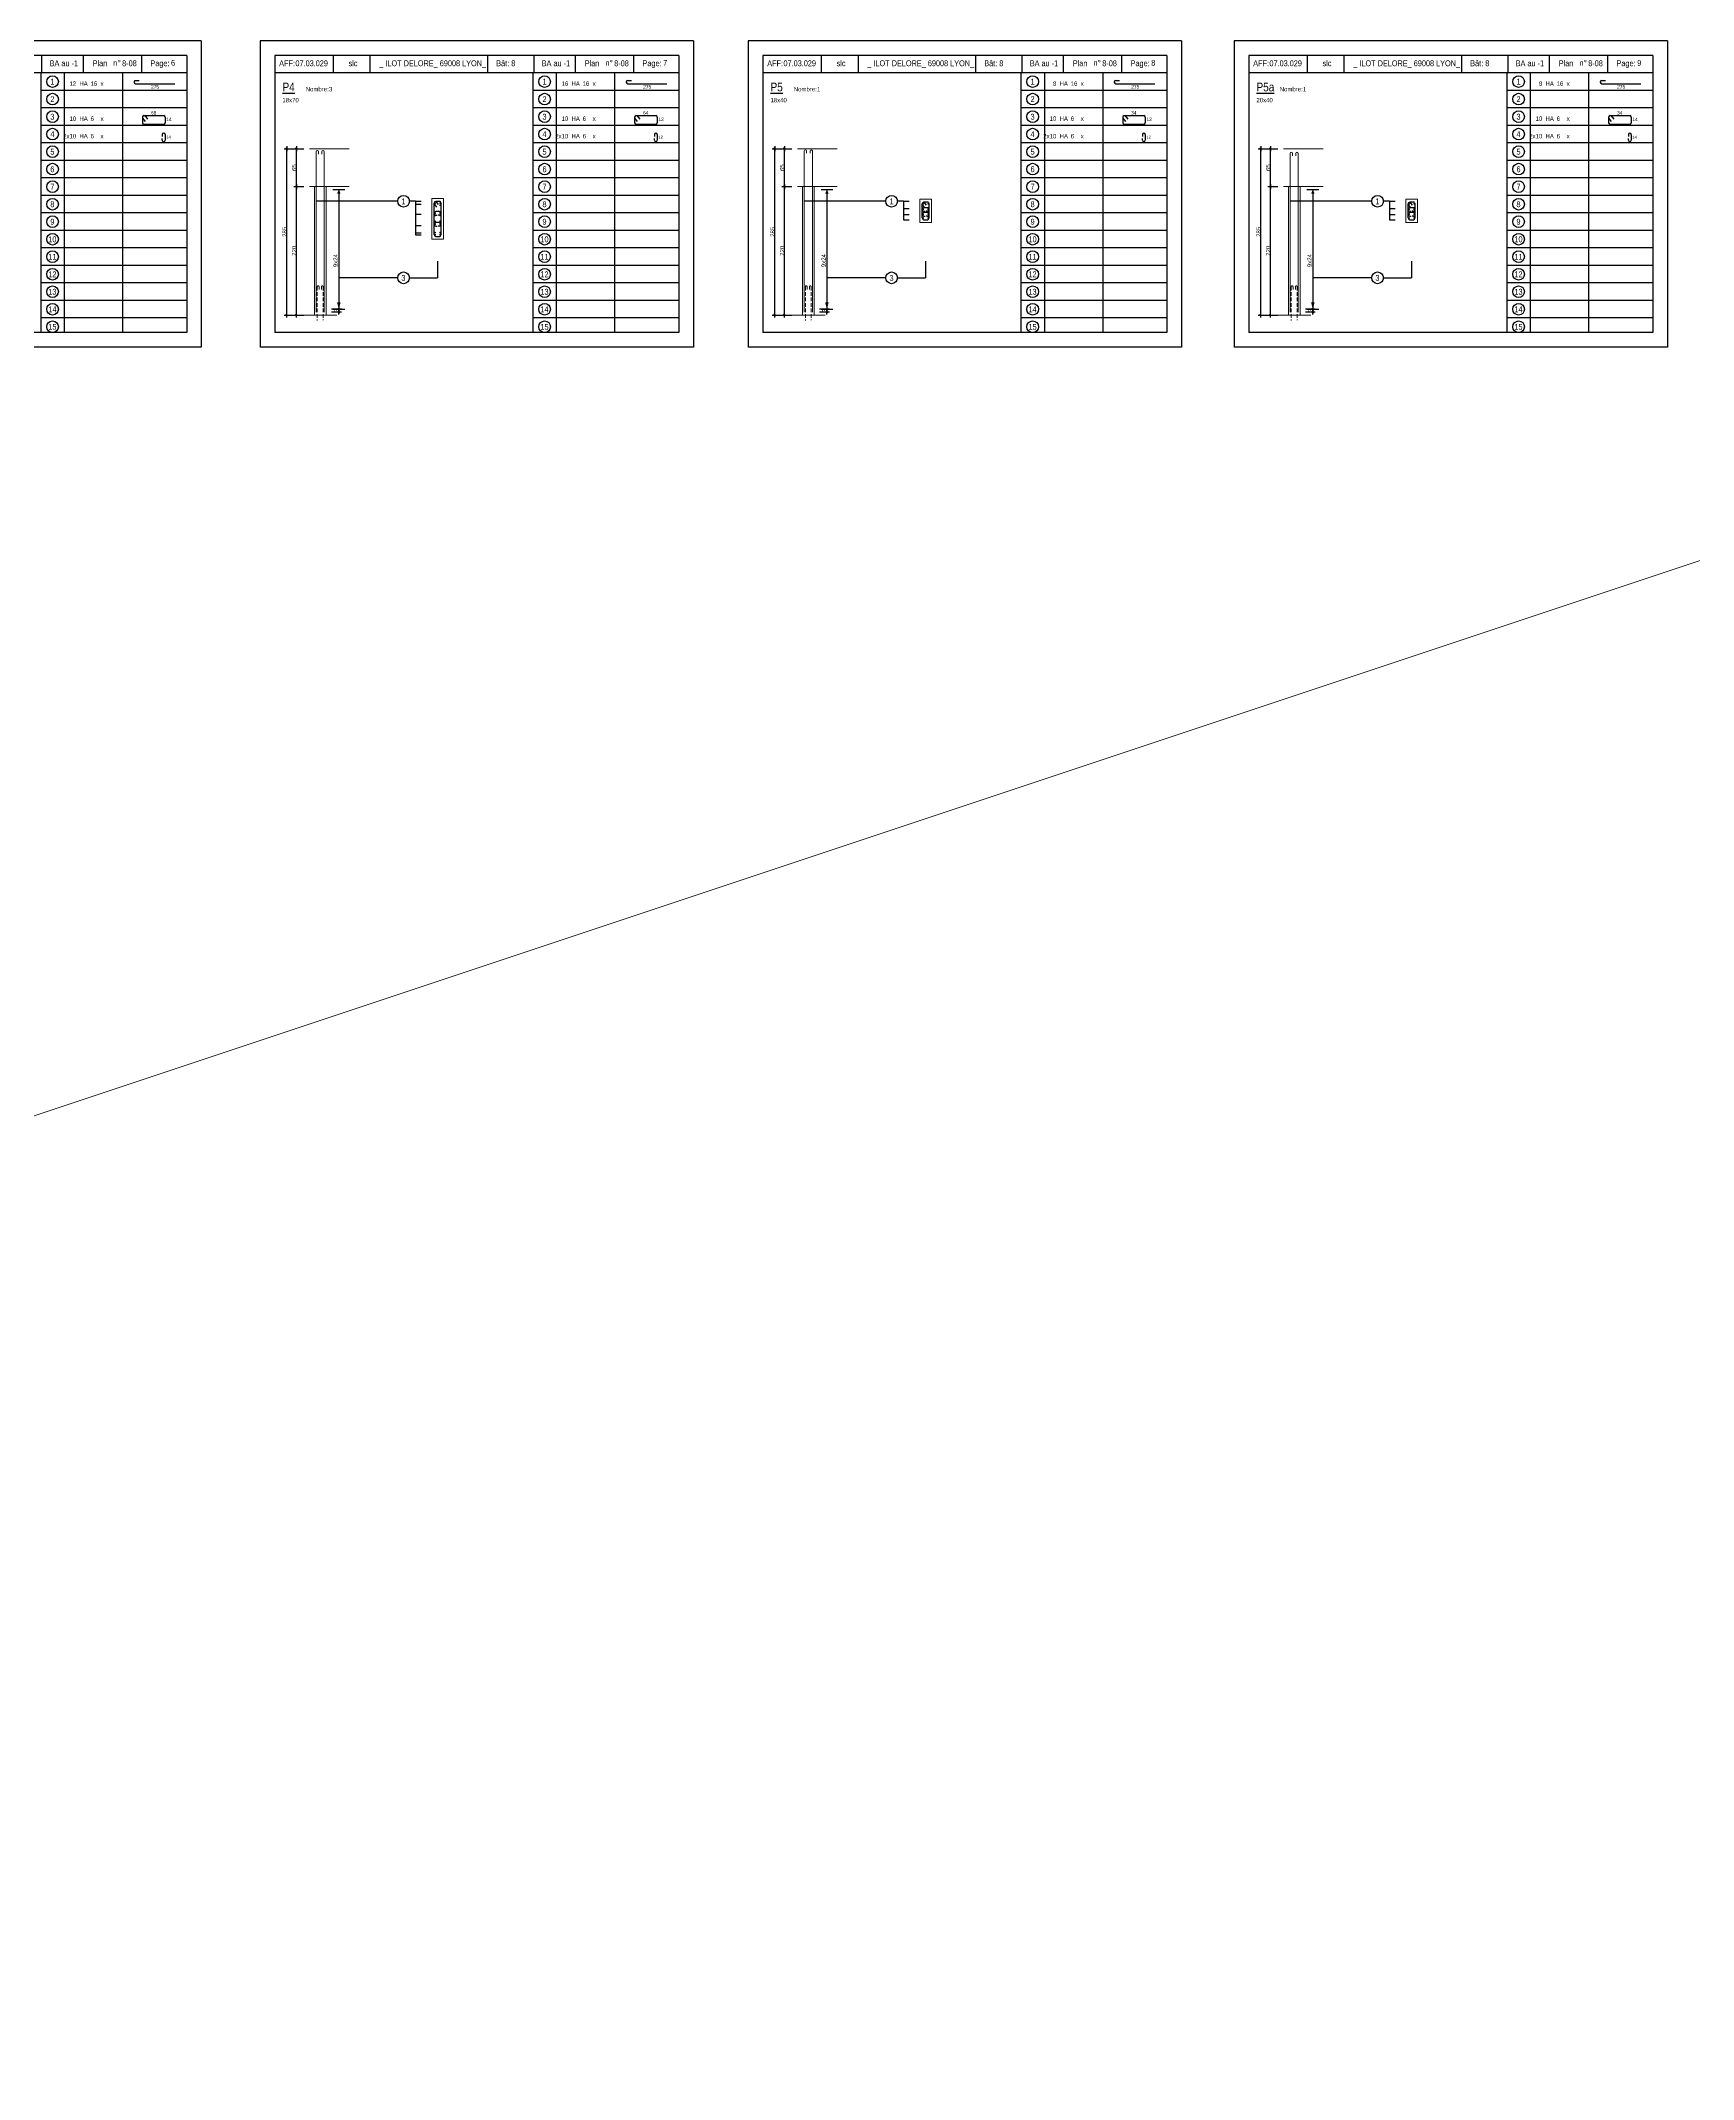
# Model space of a CAD drawing. Header units: metres. Extents: x -9927 to 45032, y -190416 to 12166.
# Drawn here: x 8828 to 14492, y -51960 to -44974 of the extents above; entities that cross this region are included whole.
import ezdxf
from ezdxf.enums import TextEntityAlignment as Align

# ---------------------------------------------------------------- set-up
doc = ezdxf.new("R2010")
doc.units = ezdxf.units.M
doc.header["$PDMODE"] = 65
doc.linetypes.add('CACHE2', pattern=[0.1875, 0.125, -0.0625])
for name, color, linetype in [('01_cote_gen', 4, 'Continuous'), ('01_fenetres', 171, 'Continuous'), ('01_linteaux', 3, 'Continuous'), ('01_sem', 42, 'Continuous'), ('01_texte', 230, 'Continuous'), ('AA_COTES', 2, 'Continuous')]:
    doc.layers.add(name, color=color, linetype=linetype)
doc.styles.add('STYLE2', font='ARIALN.TTF')
doc.dimstyles.new('JB25', dxfattribs={"dimscale": 0.1, "dimtxt": 150, "dimasz": 17, "dimexe": 0.1, "dimexo": 0.1, "dimgap": 0.09, "dimtad": 1, "dimdec": 1, "dimlfac": 0.5, "dimdsep": 46, "dimtxsty": 'STYLE2', "dimblk1": 'BOND_G', "dimblk2": 'BOND_D', "dimsah": 1, "dimcen": 1.5, "dimdle": 0.01, "dimse1": 1, "dimse2": 1, "dimclrd": 4, "dimclre": 2, "dimclrt": 5, "dimadec": 0, "dimazin": 0, "dimtfac": 2.333333, "dimtdec": 1, "dimtix": 1, "dimtmove": 2, "dimatfit": 3, "dimldrblk": 'BOND_G', "dimfxl": 1, "dimtolj": 1, "dimtzin": 0, "dimarcsym": 0})

# ---------------------------------------------------------------- blocks, each defined once
blk = doc.blocks.new('BOND_G')
at = {"layer": 'AA_COTES', "color": 0}
for p, q in [((5, 0), (-5, 0)), ((1.8, 1.8), (-1.8, -1.8)), ((0, -5), (0, 15))]:
    blk.add_line(p, q, dxfattribs=at)
blk = doc.blocks.new('BOND_D')
at = {"layer": 'AA_COTES', "color": 0}
for p, q in [((5, 0), (-5, 0)), ((-1.8, -1.8), (1.8, 1.8)), ((0, 5), (0, -15))]:
    blk.add_line(p, q, dxfattribs=at)
blk = doc.blocks.new('*D489')
at = {"layer": '01_cote_gen', "color": 4, "linetype": 'Continuous', "lineweight": -2, "transparency": 16777216}
blk.add_line((9671.3, -45912.1), (9671.3, -45345.5), dxfattribs=at)
at = {"layer": 'DEFPOINTS', "color": 0, "linetype": 'Continuous', "lineweight": 0, "transparency": 16777216}
for p in [(9671.3, -45343.8), (9806, -45343.8), (9766, -45913.8)]:
    blk.add_point(p, dxfattribs=at)
at = {"layer": '01_cote_gen', "color": 4, "linetype": 'Continuous', "lineweight": -2, "transparency": 16777216, "xscale": 1.7, "yscale": 1.7, "zscale": 1.7}
for name, p, rotation in [('BOND_D', (9671.3, -45343.8), 90), ('BOND_G', (9671.3, -45913.8), 270)]:
    blk.add_blockref(name, p, dxfattribs=dict(at, rotation=rotation))
at = {"layer": '01_cote_gen', "color": 5, "linetype": 'Continuous', "lineweight": 0, "transparency": 16777216, "insert": (9663.6, -45628.8), "char_height": 15, "attachment_point": 5, "rotation": 90, "style": 'STYLE2'}
blk.add_mtext('\\A1;285', dxfattribs=at)
blk = doc.blocks.new('*D490')
at = {"layer": '01_cote_gen', "color": 4, "linetype": 'Continuous', "lineweight": -2, "transparency": 16777216}
blk.add_line((9704.5, -45472.1), (9704.5, -45345.5), dxfattribs=at)
at = {"layer": 'DEFPOINTS', "color": 0, "linetype": 'Continuous', "lineweight": 0, "transparency": 16777216}
for p in [(9704.5, -45343.8), (9852.7, -45343.8), (9861.8, -45473.8)]:
    blk.add_point(p, dxfattribs=at)
at = {"layer": '01_cote_gen', "color": 4, "linetype": 'Continuous', "lineweight": -2, "transparency": 16777216, "xscale": 1.7, "yscale": 1.7, "zscale": 1.7}
for name, p, rotation in [('BOND_D', (9704.5, -45343.8), 90), ('BOND_G', (9704.5, -45473.8), 270)]:
    blk.add_blockref(name, p, dxfattribs=dict(at, rotation=rotation))
at = {"layer": '01_cote_gen', "color": 5, "linetype": 'Continuous', "lineweight": 0, "transparency": 16777216, "insert": (9696.8, -45408.8), "char_height": 15, "attachment_point": 5, "rotation": 90, "style": 'STYLE2'}
blk.add_mtext('\\A1;65', dxfattribs=at)
blk = doc.blocks.new('*D491')
at = {"layer": '01_cote_gen', "color": 4, "linetype": 'Continuous', "lineweight": -2, "transparency": 16777216}
blk.add_line((9704.5, -45912.1), (9704.5, -45475.5), dxfattribs=at)
at = {"layer": 'DEFPOINTS', "color": 0, "linetype": 'Continuous', "lineweight": 0, "transparency": 16777216}
for p in [(9704.5, -45473.8), (9713, -45473.8), (9722.6, -45913.8)]:
    blk.add_point(p, dxfattribs=at)
at = {"layer": '01_cote_gen', "color": 4, "linetype": 'Continuous', "lineweight": -2, "transparency": 16777216, "xscale": 1.7, "yscale": 1.7, "zscale": 1.7}
for name, p, rotation in [('BOND_D', (9704.5, -45473.8), 90), ('BOND_G', (9704.5, -45913.8), 270)]:
    blk.add_blockref(name, p, dxfattribs=dict(at, rotation=rotation))
at = {"layer": '01_cote_gen', "color": 5, "linetype": 'Continuous', "lineweight": 0, "transparency": 16777216, "insert": (9696.8, -45693.8), "char_height": 15, "attachment_point": 5, "rotation": 90, "style": 'STYLE2'}
blk.add_mtext('\\A1;220', dxfattribs=at)
blk = doc.blocks.new('*D492')
at = {"layer": '01_cote_gen', "color": 4, "linetype": 'Continuous', "lineweight": -2, "transparency": 16777216}
blk.add_line((9849.9, -45895.5), (9849.9, -45902.1), dxfattribs=at)
at = {"layer": 'DEFPOINTS', "color": 0, "linetype": 'Continuous', "lineweight": 0, "transparency": 16777216}
for p in [(9843, -45893.8), (9800, -45903.8), (9849.9, -45903.8)]:
    blk.add_point(p, dxfattribs=at)
at = {"layer": '01_cote_gen', "color": 4, "linetype": 'Continuous', "lineweight": -2, "transparency": 16777216, "xscale": 1.7, "yscale": 1.7, "zscale": 1.7}
for name, p, rotation in [('BOND_G', (9849.9, -45893.8), 90), ('BOND_D', (9849.9, -45903.8), 270)]:
    blk.add_blockref(name, p, dxfattribs=dict(at, rotation=rotation))
at = {"layer": '01_cote_gen', "color": 5, "linetype": 'Continuous', "lineweight": 0, "transparency": 16777216, "insert": (9842.2, -45898.8), "char_height": 15, "attachment_point": 5, "rotation": 90, "style": 'STYLE2'}
blk.add_mtext('\\A1;3', dxfattribs=at)
blk = doc.blocks.new('*D493')
at = {"layer": '01_cote_gen', "color": 4, "linetype": 'Continuous', "lineweight": -2, "transparency": 16777216}
blk.add_line((11343.9, -45912.1), (11343.9, -45345.5), dxfattribs=at)
at = {"layer": 'DEFPOINTS', "color": 0, "linetype": 'Continuous', "lineweight": 0, "transparency": 16777216}
for p in [(11343.9, -45343.8), (11478.6, -45343.8), (11438.6, -45913.8)]:
    blk.add_point(p, dxfattribs=at)
at = {"layer": '01_cote_gen', "color": 4, "linetype": 'Continuous', "lineweight": -2, "transparency": 16777216, "xscale": 1.7, "yscale": 1.7, "zscale": 1.7}
for name, p, rotation in [('BOND_D', (11343.9, -45343.8), 90), ('BOND_G', (11343.9, -45913.8), 270)]:
    blk.add_blockref(name, p, dxfattribs=dict(at, rotation=rotation))
at = {"layer": '01_cote_gen', "color": 5, "linetype": 'Continuous', "lineweight": 0, "transparency": 16777216, "insert": (11336.3, -45628.8), "char_height": 15, "attachment_point": 5, "rotation": 90, "style": 'STYLE2'}
blk.add_mtext('\\A1;285', dxfattribs=at)
blk = doc.blocks.new('*D494')
at = {"layer": '01_cote_gen', "color": 4, "linetype": 'Continuous', "lineweight": -2, "transparency": 16777216}
blk.add_line((11377.1, -45472.1), (11377.1, -45345.5), dxfattribs=at)
at = {"layer": 'DEFPOINTS', "color": 0, "linetype": 'Continuous', "lineweight": 0, "transparency": 16777216}
for p in [(11377.1, -45343.8), (11525.3, -45343.8), (11534.4, -45473.8)]:
    blk.add_point(p, dxfattribs=at)
at = {"layer": '01_cote_gen', "color": 4, "linetype": 'Continuous', "lineweight": -2, "transparency": 16777216, "xscale": 1.7, "yscale": 1.7, "zscale": 1.7}
for name, p, rotation in [('BOND_D', (11377.1, -45343.8), 90), ('BOND_G', (11377.1, -45473.8), 270)]:
    blk.add_blockref(name, p, dxfattribs=dict(at, rotation=rotation))
at = {"layer": '01_cote_gen', "color": 5, "linetype": 'Continuous', "lineweight": 0, "transparency": 16777216, "insert": (11369.4, -45408.8), "char_height": 15, "attachment_point": 5, "rotation": 90, "style": 'STYLE2'}
blk.add_mtext('\\A1;65', dxfattribs=at)
blk = doc.blocks.new('*D495')
at = {"layer": '01_cote_gen', "color": 4, "linetype": 'Continuous', "lineweight": -2, "transparency": 16777216}
blk.add_line((11377.1, -45912.1), (11377.1, -45475.5), dxfattribs=at)
at = {"layer": 'DEFPOINTS', "color": 0, "linetype": 'Continuous', "lineweight": 0, "transparency": 16777216}
for p in [(11377.1, -45473.8), (11385.6, -45473.8), (11395.2, -45913.8)]:
    blk.add_point(p, dxfattribs=at)
at = {"layer": '01_cote_gen', "color": 4, "linetype": 'Continuous', "lineweight": -2, "transparency": 16777216, "xscale": 1.7, "yscale": 1.7, "zscale": 1.7}
for name, p, rotation in [('BOND_D', (11377.1, -45473.8), 90), ('BOND_G', (11377.1, -45913.8), 270)]:
    blk.add_blockref(name, p, dxfattribs=dict(at, rotation=rotation))
at = {"layer": '01_cote_gen', "color": 5, "linetype": 'Continuous', "lineweight": 0, "transparency": 16777216, "insert": (11369.4, -45693.8), "char_height": 15, "attachment_point": 5, "rotation": 90, "style": 'STYLE2'}
blk.add_mtext('\\A1;220', dxfattribs=at)
blk = doc.blocks.new('*D496')
at = {"layer": '01_cote_gen', "color": 4, "linetype": 'Continuous', "lineweight": -2, "transparency": 16777216}
blk.add_line((11522.5, -45895.5), (11522.5, -45902.1), dxfattribs=at)
at = {"layer": 'DEFPOINTS', "color": 0, "linetype": 'Continuous', "lineweight": 0, "transparency": 16777216}
for p in [(11515.7, -45893.8), (11472.6, -45903.8), (11522.5, -45903.8)]:
    blk.add_point(p, dxfattribs=at)
at = {"layer": '01_cote_gen', "color": 4, "linetype": 'Continuous', "lineweight": -2, "transparency": 16777216, "xscale": 1.7, "yscale": 1.7, "zscale": 1.7}
for name, p, rotation in [('BOND_G', (11522.5, -45893.8), 90), ('BOND_D', (11522.5, -45903.8), 270)]:
    blk.add_blockref(name, p, dxfattribs=dict(at, rotation=rotation))
at = {"layer": '01_cote_gen', "color": 5, "linetype": 'Continuous', "lineweight": 0, "transparency": 16777216, "insert": (11514.8, -45898.8), "char_height": 15, "attachment_point": 5, "rotation": 90, "style": 'STYLE2'}
blk.add_mtext('\\A1;3', dxfattribs=at)
blk = doc.blocks.new('*D497')
at = {"layer": '01_cote_gen', "color": 4, "linetype": 'Continuous', "lineweight": -2, "transparency": 16777216}
blk.add_line((13009.3, -45912.1), (13009.3, -45345.5), dxfattribs=at)
at = {"layer": 'DEFPOINTS', "color": 0, "linetype": 'Continuous', "lineweight": 0, "transparency": 16777216}
for p in [(13009.3, -45343.8), (13144, -45343.8), (13104, -45913.8)]:
    blk.add_point(p, dxfattribs=at)
at = {"layer": '01_cote_gen', "color": 4, "linetype": 'Continuous', "lineweight": -2, "transparency": 16777216, "xscale": 1.7, "yscale": 1.7, "zscale": 1.7}
for name, p, rotation in [('BOND_D', (13009.3, -45343.8), 90), ('BOND_G', (13009.3, -45913.8), 270)]:
    blk.add_blockref(name, p, dxfattribs=dict(at, rotation=rotation))
at = {"layer": '01_cote_gen', "color": 5, "linetype": 'Continuous', "lineweight": 0, "transparency": 16777216, "insert": (13001.7, -45628.8), "char_height": 15, "attachment_point": 5, "rotation": 90, "style": 'STYLE2'}
blk.add_mtext('\\A1;285', dxfattribs=at)
blk = doc.blocks.new('*D498')
at = {"layer": '01_cote_gen', "color": 4, "linetype": 'Continuous', "lineweight": -2, "transparency": 16777216}
blk.add_line((13042.5, -45472.1), (13042.5, -45345.5), dxfattribs=at)
at = {"layer": 'DEFPOINTS', "color": 0, "linetype": 'Continuous', "lineweight": 0, "transparency": 16777216}
for p in [(13042.5, -45343.8), (13190.7, -45343.8), (13199.8, -45473.8)]:
    blk.add_point(p, dxfattribs=at)
at = {"layer": '01_cote_gen', "color": 4, "linetype": 'Continuous', "lineweight": -2, "transparency": 16777216, "xscale": 1.7, "yscale": 1.7, "zscale": 1.7}
for name, p, rotation in [('BOND_D', (13042.5, -45343.8), 90), ('BOND_G', (13042.5, -45473.8), 270)]:
    blk.add_blockref(name, p, dxfattribs=dict(at, rotation=rotation))
at = {"layer": '01_cote_gen', "color": 5, "linetype": 'Continuous', "lineweight": 0, "transparency": 16777216, "insert": (13034.9, -45408.8), "char_height": 15, "attachment_point": 5, "rotation": 90, "style": 'STYLE2'}
blk.add_mtext('\\A1;65', dxfattribs=at)
blk = doc.blocks.new('*D499')
at = {"layer": '01_cote_gen', "color": 4, "linetype": 'Continuous', "lineweight": -2, "transparency": 16777216}
blk.add_line((13042.5, -45912.1), (13042.5, -45475.5), dxfattribs=at)
at = {"layer": 'DEFPOINTS', "color": 0, "linetype": 'Continuous', "lineweight": 0, "transparency": 16777216}
for p in [(13042.5, -45473.8), (13051, -45473.8), (13060.6, -45913.8)]:
    blk.add_point(p, dxfattribs=at)
at = {"layer": '01_cote_gen', "color": 4, "linetype": 'Continuous', "lineweight": -2, "transparency": 16777216, "xscale": 1.7, "yscale": 1.7, "zscale": 1.7}
for name, p, rotation in [('BOND_D', (13042.5, -45473.8), 90), ('BOND_G', (13042.5, -45913.8), 270)]:
    blk.add_blockref(name, p, dxfattribs=dict(at, rotation=rotation))
at = {"layer": '01_cote_gen', "color": 5, "linetype": 'Continuous', "lineweight": 0, "transparency": 16777216, "insert": (13034.9, -45693.8), "char_height": 15, "attachment_point": 5, "rotation": 90, "style": 'STYLE2'}
blk.add_mtext('\\A1;220', dxfattribs=at)
blk = doc.blocks.new('*D500')
at = {"layer": '01_cote_gen', "color": 4, "linetype": 'Continuous', "lineweight": -2, "transparency": 16777216}
blk.add_line((13187.9, -45895.5), (13187.9, -45902.1), dxfattribs=at)
at = {"layer": 'DEFPOINTS', "color": 0, "linetype": 'Continuous', "lineweight": 0, "transparency": 16777216}
for p in [(13181.1, -45893.8), (13138, -45903.8), (13187.9, -45903.8)]:
    blk.add_point(p, dxfattribs=at)
at = {"layer": '01_cote_gen', "color": 4, "linetype": 'Continuous', "lineweight": -2, "transparency": 16777216, "xscale": 1.7, "yscale": 1.7, "zscale": 1.7}
for name, p, rotation in [('BOND_G', (13187.9, -45893.8), 90), ('BOND_D', (13187.9, -45903.8), 270)]:
    blk.add_blockref(name, p, dxfattribs=dict(at, rotation=rotation))
at = {"layer": '01_cote_gen', "color": 5, "linetype": 'Continuous', "lineweight": 0, "transparency": 16777216, "insert": (13180.2, -45898.8), "char_height": 15, "attachment_point": 5, "rotation": 90, "style": 'STYLE2'}
blk.add_mtext('\\A1;3', dxfattribs=at)

msp = doc.modelspace()

# ---------------------------------------------------------------- linework, layer by layer
at = {"layer": '01_cote_gen', "linetype": 'Continuous', "lineweight": 0}
msp.add_line((-1103.41, -51959.75), (19170.78, -45203.94), dxfattribs=at)
at = {"layer": '01_cote_gen', "color": 2, "linetype": 'CACHE2', "lineweight": 0, "ltscale": 100}
for p, q in [((9775.97, -45816.82), (9775.97, -45932.39)), ((9781.97, -45816.82), (9781.97, -45825.79)), ((9789.97, -45816.82), (9789.97, -45825.79)), ((9795.97, -45816.82), (9795.97, -45931.53)), ((11448.6, -45816.82), (11448.6, -45932.39)), ((11454.6, -45816.82), (11454.6, -45825.79)), ((11462.6, -45816.82), (11462.6, -45825.79)), ((11468.6, -45816.82), (11468.6, -45931.53)), ((13114.02, -45816.82), (13114.02, -45932.39)), ((13120.02, -45816.82), (13120.02, -45825.79)), ((13128.02, -45816.82), (13128.02, -45825.79)), ((13134.02, -45816.82), (13134.02, -45931.53))]:
    msp.add_line(p, q, dxfattribs=at)
for centre in [(9778.97, -45816.82), (9792.97, -45816.82), (11451.6, -45816.82), (11465.6, -45816.82), (13117.02, -45816.82), (13131.02, -45816.82)]:
    msp.add_arc(centre, 3, 0, 180, dxfattribs=at)
at = {"layer": '01_fenetres', "ltscale": 30}
for p, q in [((9328.55, -45023.94), (7943.55, -45023.94)), ((8831.23, -45023.94), (8831.23, -45083.94)), ((8974.42, -45083.94), (8974.42, -45023.94)), ((9174.42, -45083.94), (9174.42, -45023.94)), ((9328.55, -45023.94), (9328.55, -45973.94)), ((9630.07, -45023.94), (9630.07, -45973.94)), ((9630.07, -45023.94), (9630.07, -45973.94)), ((9630.07, -45023.94), (9630.07, -45973.94)), ((11015.07, -45023.94), (9630.07, -45023.94)), ((9830.07, -45023.94), (9830.07, -45083.94)), ((9956.56, -45023.94), (9956.56, -45083.94)), ((10359.34, -45023.94), (10359.34, -45083.94)), ((10517.75, -45023.94), (10517.75, -45083.94)), ((10660.94, -45083.94), (10660.94, -45023.94)), ((10860.94, -45083.94), (10860.94, -45023.94)), ((11015.07, -45023.94), (11015.07, -45973.94)), ((11302.7, -45023.94), (11302.7, -45973.94)), ((11302.7, -45023.94), (11302.7, -45973.94)), ((11302.7, -45023.94), (11302.7, -45973.94)), ((12687.7, -45023.94), (11302.7, -45023.94)), ((11502.7, -45023.94), (11502.7, -45083.94)), ((11629.19, -45023.94), (11629.19, -45083.94)), ((12031.98, -45023.94), (12031.98, -45083.94)), ((12190.38, -45023.94), (12190.38, -45083.94)), ((12333.57, -45083.94), (12333.57, -45023.94)), ((12533.57, -45083.94), (12533.57, -45023.94)), ((12687.7, -45023.94), (12687.7, -45973.94)), ((12968.12, -45023.94), (12968.12, -45973.94)), ((12968.12, -45023.94), (12968.12, -45973.94)), ((12968.12, -45023.94), (12968.12, -45973.94)), ((14353.12, -45023.94), (12968.12, -45023.94)), ((13168.12, -45023.94), (13168.12, -45083.94)), ((13294.61, -45023.94), (13294.61, -45083.94)), ((13697.39, -45023.94), (13697.39, -45083.94)), ((13855.8, -45023.94), (13855.8, -45083.94)), ((13998.99, -45083.94), (13998.99, -45023.94)), ((14198.99, -45083.94), (14198.99, -45023.94)), ((14353.12, -45023.94), (14353.12, -45973.94)), ((9328.55, -45083.94), (7943.55, -45083.94)), ((11015.07, -45083.94), (9630.07, -45083.94)), ((12687.7, -45083.94), (11302.7, -45083.94)), ((14353.12, -45083.94), (12968.12, -45083.94)), ((9328.55, -45973.94), (7943.55, -45973.94)), ((11015.07, -45973.94), (9630.07, -45973.94)), ((12687.7, -45973.94), (11302.7, -45973.94)), ((14353.12, -45973.94), (12968.12, -45973.94))]:
    msp.add_line(p, q, dxfattribs=at)
at = {"layer": '01_linteaux', "linetype": 'Continuous'}
for p, q in [((9152.1, -45110.19), (9165.84, -45110.19)), ((9153.33, -45121.17), (9287.64, -45121.17)), ((10838.61, -45110.19), (10852.35, -45110.19)), ((10839.84, -45121.17), (10974.16, -45121.17)), ((12511.25, -45110.19), (12524.98, -45110.19)), ((12512.47, -45121.17), (12646.79, -45121.17)), ((14176.66, -45110.19), (14190.4, -45110.19)), ((14177.89, -45121.17), (14312.21, -45121.17)), ((9177, -45235.47), (9177, -45255.08)), ((9177, -45239.6), (9186.19, -45250.94)), ((9182, -45230.47), (9249.59, -45230.47)), ((9182, -45260.08), (9249.59, -45260.08)), ((9184.69, -45230.47), (9194.67, -45242.78)), ((9254.59, -45235.47), (9254.59, -45255.08)), ((10863.52, -45235.47), (10863.52, -45255.08)), ((10863.52, -45239.6), (10872.71, -45250.94)), ((10868.52, -45230.47), (10936.1, -45230.47)), ((10868.52, -45260.08), (10936.1, -45260.08)), ((10871.21, -45230.47), (10881.19, -45242.78)), ((10941.1, -45235.47), (10941.1, -45255.08)), ((12536.15, -45235.47), (12536.15, -45255.08)), ((12536.15, -45239.6), (12545.34, -45250.94)), ((12541.15, -45230.47), (12608.73, -45230.47)), ((12541.15, -45260.08), (12608.73, -45260.08)), ((12543.84, -45230.47), (12553.82, -45242.78)), ((12613.73, -45235.47), (12613.73, -45255.08)), ((14201.57, -45235.47), (14201.57, -45255.08)), ((14201.57, -45239.6), (14210.76, -45250.94)), ((14206.57, -45230.47), (14274.15, -45230.47)), ((14206.57, -45260.08), (14274.15, -45260.08)), ((14209.26, -45230.47), (14219.24, -45242.78)), ((14279.15, -45235.47), (14279.15, -45255.08)), ((9244.59, -45295.47), (9244.59, -45301.84)), ((9244.59, -45315.08), (9244.59, -45309.23)), ((9254.59, -45295.47), (9254.59, -45315.08)), ((10931.1, -45295.47), (10931.1, -45301.84)), ((10931.1, -45315.08), (10931.1, -45309.23)), ((10941.1, -45295.47), (10941.1, -45315.08)), ((12603.73, -45295.47), (12603.73, -45301.84)), ((12603.73, -45315.08), (12603.73, -45309.23)), ((12613.73, -45295.47), (12613.73, -45315.08)), ((14269.15, -45295.47), (14269.15, -45301.84)), ((14269.15, -45315.08), (14269.15, -45309.23)), ((14279.15, -45295.47), (14279.15, -45315.08))]:
    msp.add_line(p, q, dxfattribs=at)
for centre, start, end in [((9153.2, -45115.07), 102.77382, 192.77382), ((9153.33, -45116.17), 180, 270), ((10839.72, -45115.07), 102.77382, 192.77382), ((10839.84, -45116.17), 180, 270), ((12512.35, -45115.07), 102.77382, 192.77382), ((12512.47, -45116.17), 180, 270), ((14177.77, -45115.07), 102.77382, 192.77382), ((14177.89, -45116.17), 180, 270), ((9182, -45235.47), 90, 180), ((9182, -45255.08), 180, 270), ((9249.59, -45235.47), 0, 90), ((9249.59, -45255.08), 270, 0), ((10868.52, -45235.47), 90, 180), ((10868.52, -45255.08), 180, 270), ((10936.1, -45235.47), 0, 90), ((10936.1, -45255.08), 270, 0), ((12541.15, -45235.47), 90, 180), ((12541.15, -45255.08), 180, 270), ((12608.73, -45235.47), 0, 90), ((12608.73, -45255.08), 270, 0), ((14206.57, -45235.47), 90, 180), ((14206.57, -45255.08), 180, 270), ((14274.15, -45235.47), 0, 90), ((14274.15, -45255.08), 270, 0), ((9249.59, -45295.47), 90, 180), ((9249.59, -45315.08), 180, 270), ((9249.59, -45295.47), 0, 90), ((9249.59, -45315.08), 270, 0), ((10936.1, -45295.47), 90, 180), ((10936.1, -45315.08), 180, 270), ((10936.1, -45295.47), 0, 90), ((10936.1, -45315.08), 270, 0), ((12608.73, -45295.47), 90, 180), ((12608.73, -45315.08), 180, 270), ((12608.73, -45295.47), 0, 90), ((12608.73, -45315.08), 270, 0), ((14274.15, -45295.47), 90, 180), ((14274.15, -45315.08), 180, 270), ((14274.15, -45295.47), 0, 90), ((14274.15, -45315.08), 270, 0)]:
    msp.add_arc(centre, 5, start, end, dxfattribs=at)
at = {"layer": '01_sem', "color": 2, "lineweight": 0, "ltscale": 7}
for p, q in [((9765.97, -45343.82), (9749.53, -45343.82)), ((9885.15, -45343.82), (9765.97, -45343.82)), ((9771.97, -45354.11), (9771.97, -45903.82)), ((9779.97, -45354.11), (9779.97, -45362.51)), ((9791.97, -45354.11), (9791.97, -45362.51)), ((9799.97, -45354.11), (9799.97, -45903.82)), ((11438.6, -45343.82), (11422.16, -45343.82)), ((11557.78, -45343.82), (11438.6, -45343.82)), ((11444.6, -45351.24), (11444.6, -45903.82)), ((11452.6, -45351.24), (11452.6, -45359.64)), ((11464.6, -45351.24), (11464.6, -45359.64)), ((11472.6, -45351.24), (11472.6, -45903.82)), ((13104.02, -45343.82), (13087.58, -45343.82)), ((13223.2, -45343.82), (13104.02, -45343.82)), ((13110.02, -45359.79), (13110.02, -45903.82)), ((13118.02, -45359.79), (13118.02, -45368.2)), ((13130.02, -45359.79), (13130.02, -45368.2)), ((13138.02, -45359.79), (13138.02, -45903.82)), ((9765.97, -45473.82), (9749.53, -45473.82)), ((9765.97, -45473.82), (9765.97, -45913.82)), ((9885.15, -45473.82), (9765.97, -45473.82)), ((9805.97, -45473.82), (9805.97, -45913.82)), ((11438.6, -45473.82), (11422.16, -45473.82)), ((11438.6, -45473.82), (11438.6, -45913.82)), ((11557.78, -45473.82), (11438.6, -45473.82)), ((11478.6, -45473.82), (11478.6, -45913.82)), ((13104.02, -45473.82), (13087.58, -45473.82)), ((13104.02, -45473.82), (13104.02, -45913.82)), ((13223.2, -45473.82), (13104.02, -45473.82)), ((13144.02, -45473.82), (13144.02, -45913.82)), ((10168.38, -45654.4), (10168.38, -45514.39)), ((10208.38, -45514.39), (10168.38, -45514.39)), ((10168.38, -45654.4), (10168.38, -45514.39)), ((10208.38, -45514.39), (10168.38, -45514.39)), ((10208.38, -45654.4), (10208.38, -45514.39)), ((11881.01, -45517.12), (11841.01, -45517.13)), ((11881.01, -45517.12), (11841.01, -45517.13)), ((11841.01, -45597.13), (11841.01, -45517.13)), ((11841.01, -45597.13), (11841.01, -45517.13)), ((11881.01, -45597.13), (11881.01, -45517.12)), ((13546.43, -45517.12), (13506.43, -45517.13)), ((13546.43, -45517.12), (13506.43, -45517.13)), ((13506.43, -45597.13), (13506.43, -45517.13)), ((13506.43, -45597.13), (13506.43, -45517.13)), ((13546.43, -45597.13), (13546.43, -45517.12)), ((11841.01, -45597.13), (11881.01, -45597.13)), ((11841.01, -45597.13), (11881.01, -45597.13)), ((13506.43, -45597.13), (13546.43, -45597.13)), ((13506.43, -45597.13), (13546.43, -45597.13)), ((10168.38, -45654.4), (10208.38, -45654.4)), ((10168.38, -45654.4), (10208.38, -45654.4)), ((9843.52, -45913.82), (9710.24, -45913.82)), ((11516.15, -45913.82), (11382.87, -45913.82)), ((13181.57, -45913.82), (13048.29, -45913.82))]:
    msp.add_line(p, q, dxfattribs=at)
for centre in [(9775.97, -45354.11), (9795.97, -45354.11), (11448.6, -45351.24), (11468.6, -45351.24), (13114.02, -45359.79), (13134.02, -45359.79)]:
    msp.add_arc(centre, 4, 0, 180, dxfattribs=at)
at = {"layer": '01_texte', "ltscale": 30}
for p, q in [((9378.55, -44973.94), (7893.55, -44973.94)), ((9378.55, -44973.94), (9378.55, -46023.94)), ((9378.55, -44973.94), (9378.55, -46023.94)), ((11065.07, -44973.94), (9580.07, -44973.94)), ((9580.07, -44973.94), (9580.07, -46023.94)), ((11065.07, -44973.94), (11065.07, -46023.94)), ((11065.07, -44973.94), (11065.07, -46023.94)), ((12737.7, -44973.94), (11252.7, -44973.94)), ((11252.7, -44973.94), (11252.7, -46023.94)), ((12737.7, -44973.94), (12737.7, -46023.94)), ((12737.7, -44973.94), (12737.7, -46023.94)), ((14403.12, -44973.94), (12918.12, -44973.94)), ((12918.12, -44973.94), (12918.12, -46023.94)), ((14403.12, -44973.94), (14403.12, -46023.94)), ((14403.12, -44973.94), (14403.12, -46023.94)), ((8828.55, -45083.94), (8828.55, -45973.94)), ((8908.55, -45083.94), (8908.55, -45973.94)), ((9108.55, -45083.94), (9108.55, -45973.94)), ((10515.07, -45083.94), (10515.07, -45973.94)), ((10595.07, -45083.94), (10595.07, -45973.94)), ((10795.07, -45083.94), (10795.07, -45973.94)), ((12187.7, -45083.94), (12187.7, -45973.94)), ((12267.7, -45083.94), (12267.7, -45973.94)), ((12467.7, -45083.94), (12467.7, -45973.94)), ((13853.12, -45083.94), (13853.12, -45973.94)), ((13933.12, -45083.94), (13933.12, -45973.94)), ((14133.12, -45083.94), (14133.12, -45973.94)), ((9328.55, -45143.94), (8828.55, -45143.94)), ((11015.07, -45143.94), (10515.07, -45143.94)), ((12687.7, -45143.94), (12187.7, -45143.94)), ((14353.12, -45143.94), (13853.12, -45143.94)), ((9328.55, -45203.94), (8828.55, -45203.94)), ((9328.55, -45263.94), (8828.55, -45263.94)), ((11015.07, -45203.94), (10515.07, -45203.94)), ((11015.07, -45263.94), (10515.07, -45263.94)), ((12687.7, -45203.94), (12187.7, -45203.94)), ((12687.7, -45263.94), (12187.7, -45263.94)), ((14353.12, -45203.94), (13853.12, -45203.94)), ((14353.12, -45263.94), (13853.12, -45263.94)), ((9328.55, -45323.94), (8828.55, -45323.94)), ((11015.07, -45323.94), (10515.07, -45323.94)), ((12687.7, -45323.94), (12187.7, -45323.94)), ((14353.12, -45323.94), (13853.12, -45323.94)), ((9328.55, -45383.94), (8828.55, -45383.94)), ((11015.07, -45383.94), (10515.07, -45383.94)), ((12687.7, -45383.94), (12187.7, -45383.94)), ((14353.12, -45383.94), (13853.12, -45383.94)), ((9328.55, -45443.94), (8828.55, -45443.94)), ((11015.07, -45443.94), (10515.07, -45443.94)), ((12687.7, -45443.94), (12187.7, -45443.94)), ((14353.12, -45443.94), (13853.12, -45443.94)), ((9328.55, -45503.94), (8828.55, -45503.94)), ((9829.7, -45483.11), (9870.02, -45483.11)), ((9849.86, -45483.11), (9849.86, -45900.7)), ((10176.38, -45638.4), (10176.38, -45530.39)), ((10176.38, -45532.95), (10184.38, -45543.67)), ((10194.38, -45524.39), (10182.38, -45524.39)), ((10182.38, -45524.39), (10190.38, -45535.12)), ((10200.38, -45638.4), (10200.38, -45530.39)), ((11015.07, -45503.94), (10515.07, -45503.94)), ((11502.33, -45483.11), (11542.65, -45483.11)), ((11522.49, -45483.11), (11522.49, -45900.7)), ((11849.01, -45581.13), (11849.01, -45533.13)), ((11849.01, -45535.68), (11857.01, -45546.41)), ((11867.01, -45527.12), (11855.01, -45527.13)), ((11855.01, -45527.13), (11863.01, -45537.85)), ((11867.01, -45546.31), (11855.01, -45546.31)), ((11873.01, -45581.13), (11873.01, -45533.12)), ((12687.7, -45503.94), (12187.7, -45503.94)), ((13167.75, -45483.11), (13208.07, -45483.11)), ((13187.91, -45483.11), (13187.91, -45900.7)), ((13514.43, -45581.13), (13514.43, -45533.13)), ((13514.43, -45535.68), (13522.43, -45546.41)), ((13532.43, -45527.12), (13520.43, -45527.13)), ((13520.43, -45527.13), (13528.43, -45537.85)), ((13532.43, -45546.31), (13520.43, -45546.31)), ((13538.43, -45581.13), (13538.43, -45533.12)), ((14353.12, -45503.94), (13853.12, -45503.94)), ((9328.55, -45563.94), (8828.55, -45563.94)), ((10194.38, -45559.33), (10182.38, -45559.33)), ((10182.38, -45571.33), (10186.57, -45571.33)), ((10194.38, -45597.01), (10182.38, -45597.01)), ((10182.38, -45609.01), (10186.57, -45609.01)), ((10194.38, -45571.33), (10190.2, -45571.33)), ((10194.38, -45609.01), (10190.2, -45609.01)), ((11015.07, -45563.94), (10515.07, -45563.94)), ((11855.01, -45558.31), (11859.2, -45558.31)), ((11867.01, -45562.96), (11855.01, -45562.96)), ((11855.01, -45574.96), (11859.2, -45574.96)), ((11855.01, -45587.13), (11867.01, -45587.13)), ((11867.01, -45558.31), (11862.83, -45558.31)), ((11867.01, -45574.96), (11862.83, -45574.96)), ((12687.7, -45563.94), (12187.7, -45563.94)), ((13520.43, -45558.31), (13524.62, -45558.31)), ((13532.43, -45562.96), (13520.43, -45562.96)), ((13520.43, -45574.96), (13524.62, -45574.96)), ((13520.43, -45587.13), (13532.43, -45587.13)), ((13532.43, -45558.31), (13528.25, -45558.31)), ((13532.43, -45574.96), (13528.25, -45574.96)), ((14353.12, -45563.94), (13853.12, -45563.94)), ((9328.55, -45623.94), (8828.55, -45623.94)), ((9328.55, -45683.94), (8828.55, -45683.94)), ((10182.38, -45644.4), (10194.38, -45644.4)), ((11015.07, -45623.94), (10515.07, -45623.94)), ((11015.07, -45683.94), (10515.07, -45683.94)), ((12687.7, -45623.94), (12187.7, -45623.94)), ((12687.7, -45683.94), (12187.7, -45683.94)), ((14353.12, -45623.94), (13853.12, -45623.94)), ((14353.12, -45683.94), (13853.12, -45683.94)), ((9328.55, -45743.94), (8828.55, -45743.94)), ((11015.07, -45743.94), (10515.07, -45743.94)), ((12687.7, -45743.94), (12187.7, -45743.94)), ((14353.12, -45743.94), (13853.12, -45743.94)), ((9328.55, -45803.94), (8828.55, -45803.94)), ((11015.07, -45803.94), (10515.07, -45803.94)), ((12687.7, -45803.94), (12187.7, -45803.94)), ((14353.12, -45803.94), (13853.12, -45803.94)), ((9328.55, -45863.94), (8828.55, -45863.94)), ((9829.7, -45893.82), (9870.02, -45893.82)), ((11015.07, -45863.94), (10515.07, -45863.94)), ((11502.33, -45893.82), (11542.65, -45893.82)), ((12687.7, -45863.94), (12187.7, -45863.94)), ((13167.75, -45893.82), (13208.07, -45893.82)), ((14353.12, -45863.94), (13853.12, -45863.94)), ((9328.55, -45923.94), (8828.55, -45923.94)), ((11015.07, -45923.94), (10515.07, -45923.94)), ((12687.7, -45923.94), (12187.7, -45923.94)), ((14353.12, -45923.94), (13853.12, -45923.94)), ((9378.55, -46023.94), (7893.55, -46023.94)), ((11065.07, -46023.94), (9580.07, -46023.94)), ((12737.7, -46023.94), (11252.7, -46023.94)), ((14403.12, -46023.94), (12918.12, -46023.94))]:
    msp.add_line(p, q, dxfattribs=at)
at = {"layer": '01_texte'}
for p, q in [((10051.69, -45523.91), (9771.97, -45523.91)), ((10112.16, -45523.91), (10091.69, -45523.91)), ((10112.16, -45523.91), (10112.16, -45638.88)), ((10112.16, -45523.91), (10132.18, -45523.91)), ((10112.16, -45533.71), (10132.18, -45533.71)), ((11724.32, -45523.91), (11444.6, -45523.91)), ((11784.79, -45523.91), (11764.32, -45523.91)), ((11784.79, -45523.91), (11784.79, -45587.68)), ((11784.79, -45523.91), (11804.81, -45523.91)), ((13389.74, -45523.91), (13110.02, -45523.91)), ((13450.21, -45523.91), (13429.74, -45523.91)), ((13450.21, -45523.91), (13450.21, -45587.68)), ((13450.21, -45523.91), (13470.23, -45523.91)), ((10112.16, -45568.18), (10132.18, -45568.18)), ((10112.16, -45606.88), (10132.18, -45606.88)), ((11784.79, -45548.49), (11804.81, -45548.49)), ((11784.79, -45569.7), (11804.81, -45569.7)), ((11784.79, -45587.68), (11804.81, -45587.68)), ((13450.21, -45548.49), (13470.23, -45548.49)), ((13450.21, -45569.7), (13470.23, -45569.7)), ((13450.21, -45587.68), (13470.23, -45587.68)), ((10112.16, -45631.59), (10132.18, -45631.59)), ((10112.16, -45638.88), (10132.18, -45638.88)), ((10187.59, -45729.32), (10187.59, -45786.35)), ((11860.23, -45729.32), (11860.23, -45786.35)), ((13525.64, -45729.32), (13525.64, -45786.35)), ((10051.69, -45786.35), (9849.86, -45786.35)), ((10091.69, -45786.35), (10187.59, -45786.35)), ((11724.32, -45786.35), (11522.49, -45786.35)), ((11764.32, -45786.35), (11860.23, -45786.35)), ((13389.74, -45786.35), (13187.91, -45786.35)), ((13429.74, -45786.35), (13525.64, -45786.35))]:
    msp.add_line(p, q, dxfattribs=at)
at = {"layer": '01_texte', "ltscale": 30, "const_width": 3, "flags": 128}
for points in [[(10181.32, -45530.1, -1), (10178.32, -45530.1, -1)], [(10181.32, -45537.56, -1), (10178.32, -45537.56, -1)], [(10195.45, -45530.1, 1), (10198.45, -45530.1, 1)], [(10195.45, -45537.56, 1), (10198.45, -45537.56, 1)], [(11853.95, -45532.83, -1), (11850.95, -45532.83, -1)], [(11868.08, -45532.83, 1), (11871.08, -45532.83, 1)], [(13519.37, -45532.83, -1), (13516.37, -45532.83, -1)], [(13533.5, -45532.83, 1), (13536.5, -45532.83, 1)], [(10181.32, -45564.53, 1), (10178.32, -45564.53, 1)], [(10181.32, -45572.83, -1), (10178.32, -45572.83, -1)], [(10181.32, -45592.58, -1), (10178.32, -45592.58, -1)], [(10181.32, -45602.21, 1), (10178.32, -45602.21, 1)], [(10195.45, -45564.53, -1), (10198.45, -45564.53, -1)], [(10195.45, -45572.83, 1), (10198.45, -45572.83, 1)], [(10195.45, -45592.58, 1), (10198.45, -45592.58, 1)], [(10195.45, -45602.21, -1), (10198.45, -45602.21, -1)], [(11853.95, -45551.51, 1), (11850.95, -45551.51, 1)], [(11853.95, -45568.15, 1), (11850.95, -45568.15, 1)], [(11853.95, -45581.43, 1), (11850.95, -45581.43, 1)], [(11868.08, -45551.51, -1), (11871.08, -45551.51, -1)], [(11868.08, -45568.24, -1), (11871.08, -45568.24, -1)], [(11868.08, -45581.43, -1), (11871.08, -45581.43, -1)], [(13519.37, -45551.51, 1), (13516.37, -45551.51, 1)], [(13519.37, -45568.15, 1), (13516.37, -45568.15, 1)], [(13519.37, -45581.43, 1), (13516.37, -45581.43, 1)], [(13533.5, -45551.51, -1), (13536.5, -45551.51, -1)], [(13533.5, -45568.24, -1), (13536.5, -45568.24, -1)], [(13533.5, -45581.43, -1), (13536.5, -45581.43, -1)], [(10181.32, -45631.51, -1), (10178.32, -45631.51, -1)], [(10181.32, -45638.69, 1), (10178.32, -45638.69, 1)], [(10195.45, -45631.51, 1), (10198.45, -45631.51, 1)], [(10195.45, -45638.69, -1), (10198.45, -45638.69, -1)]]:
    msp.add_lwpolyline(points, format="xyb", close=True, dxfattribs=at)
at = {"layer": '01_texte'}
for centre in [(8868.55, -45113.94), (10555.07, -45113.94), (12227.7, -45113.94), (13893.12, -45113.94), (8868.55, -45173.94), (10555.07, -45173.94), (12227.7, -45173.94), (13893.12, -45173.94), (8868.55, -45233.94), (10555.07, -45233.94), (12227.7, -45233.94), (13893.12, -45233.94), (8868.55, -45293.94), (8868.55, -45353.94), (10555.07, -45293.94), (10555.07, -45353.94), (12227.7, -45293.94), (12227.7, -45353.94), (13893.12, -45293.94), (13893.12, -45353.94), (8868.55, -45413.94), (10555.07, -45413.94), (12227.7, -45413.94), (13893.12, -45413.94), (8868.55, -45473.94), (10555.07, -45473.94), (12227.7, -45473.94), (13893.12, -45473.94), (8868.55, -45533.94), (10071.69, -45523.91), (10555.07, -45533.94), (11744.32, -45523.91), (12227.7, -45533.94), (13409.74, -45523.91), (13893.12, -45533.94), (8868.55, -45593.94), (10555.07, -45593.94), (12227.7, -45593.94), (13893.12, -45593.94), (8868.55, -45653.94), (10555.07, -45653.94), (12227.7, -45653.94), (13893.12, -45653.94), (8868.55, -45713.94), (8868.55, -45773.94), (10555.07, -45713.94), (10555.07, -45773.94), (12227.7, -45713.94), (12227.7, -45773.94), (13893.12, -45713.94), (13893.12, -45773.94), (8868.55, -45833.94), (10071.69, -45786.35), (10555.07, -45833.94), (11744.32, -45786.35), (12227.7, -45833.94), (13409.74, -45786.35), (13893.12, -45833.94), (8868.55, -45893.94), (10555.07, -45893.94), (12227.7, -45893.94), (13893.12, -45893.94), (8868.55, -45953.94), (10555.07, -45953.94), (12227.7, -45953.94), (13893.12, -45953.94)]:
    msp.add_circle(centre, 20, dxfattribs=at)
at = {"layer": '01_texte', "ltscale": 30}
for centre, start, end in [((10182.38, -45530.39), 90.000915, 180), ((10194.38, -45530.39), 0, 90.000915), ((11855.01, -45533.13), 90.000915, 180), ((11855.01, -45552.31), 90.000915, 180), ((11867.01, -45533.12), 0, 90.000915), ((11867.01, -45552.31), 0, 90.000915), ((13520.43, -45533.13), 90.000915, 180), ((13520.43, -45552.31), 90.000915, 180), ((13532.43, -45533.12), 0, 90.000915), ((13532.43, -45552.31), 0, 90.000915), ((10182.38, -45565.33), 90.000915, 180), ((10182.38, -45565.33), 180, 269.999085), ((10182.38, -45603.01), 90.000915, 180), ((10182.38, -45603.01), 180, 269.999085), ((10194.38, -45565.33), 0, 90.000915), ((10194.38, -45565.34), 269.999085, 360), ((10194.38, -45603.01), 0, 90.000915), ((10194.38, -45603.01), 269.999085, 360), ((11855.01, -45552.31), 180, 269.999085), ((11855.01, -45568.96), 90.000915, 180), ((11855.01, -45568.96), 180, 269.999085), ((11855.01, -45581.13), 180, 270), ((11867.01, -45552.31), 269.999085, 360), ((11867.01, -45568.96), 0, 90.000915), ((11867.01, -45568.96), 269.999085, 360), ((11867.01, -45581.13), 270, 0), ((13520.43, -45552.31), 180, 269.999085), ((13520.43, -45568.96), 90.000915, 180), ((13520.43, -45568.96), 180, 269.999085), ((13520.43, -45581.13), 180, 270), ((13532.43, -45552.31), 269.999085, 360), ((13532.43, -45568.96), 0, 90.000915), ((13532.43, -45568.96), 269.999085, 360), ((13532.43, -45581.13), 270, 0), ((10182.38, -45638.4), 180, 270), ((10194.38, -45638.4), 270, 0)]:
    msp.add_arc(centre, 6, start, end, dxfattribs=at)
for points in [[(9849.86, -45483.11), (9843.96, -45498.18), (9849.86, -45498.18)], [(9849.86, -45483.11), (9855.76, -45498.18), (9849.86, -45498.18)], [(11522.49, -45483.11), (11516.59, -45498.18), (11522.49, -45498.18)], [(11522.49, -45483.11), (11528.39, -45498.18), (11522.49, -45498.18)], [(13187.91, -45483.11), (13182.01, -45498.18), (13187.91, -45498.18)], [(13187.91, -45483.11), (13193.81, -45498.18), (13187.91, -45498.18)], [(9849.86, -45893.82), (9843.96, -45870.75), (9849.86, -45870.75)], [(9849.86, -45893.82), (9855.76, -45870.75), (9849.86, -45870.75)], [(11522.49, -45893.82), (11516.59, -45870.75), (11522.49, -45870.75)], [(11522.49, -45893.82), (11528.39, -45870.75), (11522.49, -45870.75)], [(13187.91, -45893.82), (13182.01, -45870.75), (13187.91, -45870.75)], [(13187.91, -45893.82), (13193.81, -45870.75), (13187.91, -45870.75)]]:
    msp.add_solid(points, dxfattribs=at)

# ---------------------------------------------------------------- texts
at = {"layer": '01_texte', "style": 'STYLE2'}
for s, height, p in [('BA au -1', 20, (8858.56, -45061.09)), ('Plan', 20, (9006.06, -45061.09)), ('n%%D', 20, (9076.74, -45059.65)), ('8-08', 20, (9107.09, -45061.09)), ('Page:', 20, (9204.14, -45061.09)), ('6', 20, (9274.82, -45059.65)), ('AFF:', 20, (9645.37, -45061.09)), ('07.03.029', 20, (9701.03, -45061.09)), ('slc', 20, (9883.2, -45061.09)), ('_ ILOT DELORE_ 69008 LYON_', 20, (9988.44, -45061.09)), ('Bât: 8', 20, (10389.19, -45061.09)), ('BA au -1', 20, (10545.07, -45061.09)), ('Plan', 20, (10692.58, -45061.09)), ('n%%D', 20, (10763.26, -45059.65)), ('8-08', 20, (10793.6, -45061.09)), ('Page:', 20, (10890.65, -45061.09)), ('7', 20, (10961.34, -45059.65)), ('AFF:', 20, (11318, -45061.09)), ('07.03.029', 20, (11373.66, -45061.09)), ('slc', 20, (11555.83, -45061.09)), ('_ ILOT DELORE_ 69008 LYON_', 20, (11661.07, -45061.09)), ('Bât: 8', 20, (12061.82, -45061.09)), ('BA au -1', 20, (12217.71, -45061.09)), ('Plan', 20, (12365.21, -45061.09)), ('n%%D', 20, (12435.89, -45059.65)), ('8-08', 20, (12466.24, -45061.09)), ('Page:', 20, (12563.28, -45061.09)), ('8', 20, (12633.97, -45059.65)), ('AFF:', 20, (12983.42, -45061.09)), ('07.03.029', 20, (13039.08, -45061.09)), ('slc', 20, (13221.25, -45061.09)), ('_ ILOT DELORE_ 69008 LYON_', 20, (13326.49, -45061.09)), ('Bât: 8', 20, (13727.24, -45061.09)), ('BA au -1', 20, (13883.13, -45061.09)), ('Plan', 20, (14030.63, -45061.09)), ('n%%D', 20, (14101.31, -45059.65)), ('8-08', 20, (14131.66, -45061.09)), ('Page:', 20, (14228.7, -45061.09)), ('9', 20, (14299.39, -45059.65)), ('HA', 15, (8960.84, -45128.34)), ('16', 15, (8999.01, -45128.34)), ('275', 12, (9206.39, -45137.68)), ('%%UP4', 30, (9656.65, -45147.33)), ('HA', 15, (10647.36, -45128.34)), ('16', 15, (10685.53, -45128.34)), ('275', 12, (10892.9, -45137.68)), ('%%UP5', 30, (11329.28, -45147.33)), ('HA', 15, (12319.99, -45128.34)), ('16', 15, (12358.16, -45128.34)), ('275', 12, (12565.53, -45137.68)), ('%%UP5a', 30, (12994.7, -45147.33)), ('HA', 15, (13985.41, -45128.34)), ('16', 15, (14023.58, -45128.34)), ('275', 12, (14230.95, -45137.68)), ('18x70', 15, (9656.46, -45184.76)), ('Nombre:', 15, (9736.46, -45147.33)), ('3', 15, (9816.08, -45147.33)), ('18x40', 15, (11329.09, -45184.76)), ('Nombre:', 15, (11409.09, -45147.33)), ('1', 15, (11488.71, -45147.33)), ('20x40', 15, (12994.51, -45184.76)), ('Nombre:', 15, (13074.51, -45147.33)), ('1', 15, (13154.13, -45147.33)), ('HA', 15, (8960.84, -45248.34)), ('6', 15, (8999.01, -45248.34)), ('68', 12, (9206.06, -45226.92)), ('14', 12, (9258.57, -45249.12)), ('HA', 15, (10647.36, -45248.34)), ('6', 15, (10685.53, -45248.34)), ('64', 12, (10892.58, -45226.92)), ('12', 12, (10945.09, -45249.12)), ('HA', 15, (12319.99, -45248.34)), ('6', 15, (12358.16, -45248.34)), ('34', 12, (12565.21, -45226.92)), ('12', 12, (12617.72, -45249.12)), ('HA', 15, (13985.41, -45248.34)), ('6', 15, (14023.58, -45248.34)), ('34', 12, (14230.63, -45226.92)), ('14', 12, (14283.14, -45249.12)), ('HA', 15, (8960.84, -45308.34)), ('6', 15, (8999.01, -45308.34)), ('14', 10, (9258.57, -45309.12)), ('HA', 15, (10647.36, -45308.34)), ('6', 15, (10685.53, -45308.34)), ('12', 10, (10945.09, -45309.12)), ('HA', 15, (12319.99, -45308.34)), ('6', 15, (12358.16, -45308.34)), ('12', 10, (12617.72, -45309.12)), ('HA', 15, (13985.41, -45308.34)), ('6', 15, (14023.58, -45308.34)), ('14', 10, (14283.14, -45309.12))]:
    msp.add_text(s, height=height, dxfattribs=at).set_placement(p)
for s, p in [('1', (8868.15, -45114.16)), ('1', (10554.67, -45114.16)), ('1', (12227.3, -45114.16)), ('1', (13892.72, -45114.16)), ('2', (8868.15, -45174.16)), ('2', (10554.67, -45174.16)), ('2', (12227.3, -45174.16)), ('2', (13892.72, -45174.16)), ('3', (8868.15, -45234.16)), ('3', (10554.67, -45234.16)), ('3', (12227.3, -45234.16)), ('3', (13892.72, -45234.16)), ('4', (8868.15, -45294.16)), ('4', (10554.67, -45294.16)), ('4', (12227.3, -45294.16)), ('4', (13892.72, -45294.16)), ('5', (8868.15, -45354.16)), ('6', (8868.15, -45414.16)), ('5', (10554.67, -45354.16)), ('6', (10554.67, -45414.16)), ('5', (12227.3, -45354.16)), ('6', (12227.3, -45414.16)), ('5', (13892.72, -45354.16)), ('6', (13892.72, -45414.16)), ('7', (8868.15, -45474.16)), ('7', (10554.67, -45474.16)), ('7', (12227.3, -45474.16)), ('7', (13892.72, -45474.16)), ('8', (8868.15, -45534.16)), ('1', (10071.29, -45524.13)), ('8', (10554.67, -45534.16)), ('1', (11743.92, -45524.13)), ('8', (12227.3, -45534.16)), ('1', (13409.34, -45524.13)), ('8', (13892.72, -45534.16)), ('9', (8868.15, -45594.16)), ('9', (10554.67, -45594.16)), ('9', (12227.3, -45594.16)), ('9', (13892.72, -45594.16)), ('10', (8868.15, -45654.16)), ('10', (10554.67, -45654.16)), ('10', (12227.3, -45654.16)), ('10', (13892.72, -45654.16)), ('11', (8868.15, -45714.16)), ('11', (10554.67, -45714.16)), ('11', (12227.3, -45714.16)), ('11', (13892.72, -45714.16)), ('12', (8868.15, -45774.16)), ('13', (8868.15, -45834.16)), ('3', (10071.29, -45786.57)), ('12', (10554.67, -45774.16)), ('13', (10554.67, -45834.16)), ('3', (11743.92, -45786.57)), ('12', (12227.3, -45774.16)), ('13', (12227.3, -45834.16)), ('3', (13409.34, -45786.57)), ('12', (13892.72, -45774.16)), ('13', (13892.72, -45834.16)), ('14', (8868.15, -45894.16)), ('14', (10554.67, -45894.16)), ('14', (12227.3, -45894.16)), ('14', (13892.72, -45894.16)), ('15', (8868.15, -45954.16)), ('15', (10554.67, -45954.16)), ('15', (12227.3, -45954.16)), ('15', (13892.72, -45954.16))]:
    msp.add_text(s, height=20, dxfattribs=at).set_placement(p, align=Align.MIDDLE_CENTER)
for s, p in [('12', (8949.64, -45128.34)), ('16', (10636.16, -45128.34)), ('8', (12308.79, -45128.34)), ('8', (13974.21, -45128.34)), ('10', (8949.64, -45248.34)), ('10', (10636.16, -45248.34)), ('10', (12308.79, -45248.34)), ('10', (13974.21, -45248.34)), ('2x10', (8949.64, -45308.34)), ('2x10', (10636.16, -45308.34)), ('2x10', (12308.79, -45308.34)), ('2x10', (13974.21, -45308.34))]:
    msp.add_text(s, height=15, dxfattribs=at).set_placement(p, align=Align.RIGHT)
for p in [(9038.43, -45128.34), (10724.94, -45128.34), (12397.57, -45128.34), (14062.99, -45128.34), (9038.43, -45248.34), (10724.94, -45248.34), (12397.57, -45248.34), (14062.99, -45248.34), (9038.43, -45308.34), (10724.94, -45308.34), (12397.57, -45308.34), (14062.99, -45308.34)]:
    msp.add_text('x', height=15, dxfattribs=at).set_placement(p, align=Align.CENTER)
for p in [(9846.25, -45749.68), (11518.88, -45749.68), (13184.3, -45749.68)]:
    msp.add_text('9x24', height=15, rotation=90, dxfattribs=at).set_placement(p)

# ---------------------------------------------------------------- dimensions: what is measured, and where the dimension line sits
at = {"layer": '01_cote_gen', "linetype": 'Continuous', "lineweight": 0}
for base, p1, p2, picture, middle in [((9671.29, -45343.82), (9765.97, -45913.82), (9805.97, -45343.82), '*D489', (9663.63, -45628.82)), ((9704.47, -45343.82), (9861.75, -45473.82), (9852.69, -45343.82), '*D490', (9696.8, -45408.82)), ((11343.93, -45343.82), (11438.6, -45913.82), (11478.6, -45343.82), '*D493', (11336.26, -45628.82)), ((11377.1, -45343.82), (11534.39, -45473.82), (11525.32, -45343.82), '*D494', (11369.44, -45408.82)), ((13009.35, -45343.82), (13104.02, -45913.82), (13144.02, -45343.82), '*D497', (13001.68, -45628.82)), ((13042.52, -45343.82), (13199.81, -45473.82), (13190.74, -45343.82), '*D498', (13034.85, -45408.82)), ((9704.47, -45473.82), (9722.59, -45913.82), (9712.97, -45473.82), '*D491', (9696.8, -45693.82)), ((11377.1, -45473.82), (11395.22, -45913.82), (11385.6, -45473.82), '*D495', (11369.44, -45693.82)), ((13042.52, -45473.82), (13060.64, -45913.82), (13051.02, -45473.82), '*D499', (13034.85, -45693.82))]:
    dim = msp.add_linear_dim(base=base, p1=p1, p2=p2, angle=90, dimstyle='JB25', dxfattribs=at)
    dim.commit()
    dim.dimension.update_dxf_attribs({"geometry": picture, "text_midpoint": middle})
for base, p1, p2, picture, middle in [((9849.86, -45903.82), (9843.03, -45893.82), (9799.97, -45903.82), '*D492', (9842.19, -45898.82)), ((11522.49, -45903.82), (11515.67, -45893.82), (11472.6, -45903.82), '*D496', (11514.82, -45898.82)), ((13187.91, -45903.82), (13181.08, -45893.82), (13138.02, -45903.82), '*D500', (13180.24, -45898.82))]:
    dim = msp.add_linear_dim(base=base, p1=p1, p2=p2, angle=90, text='3', dimstyle='JB25', dxfattribs=at)
    dim.commit()
    dim.dimension.update_dxf_attribs({"geometry": picture, "text_midpoint": middle})

doc.saveas('drawing.dxf')
